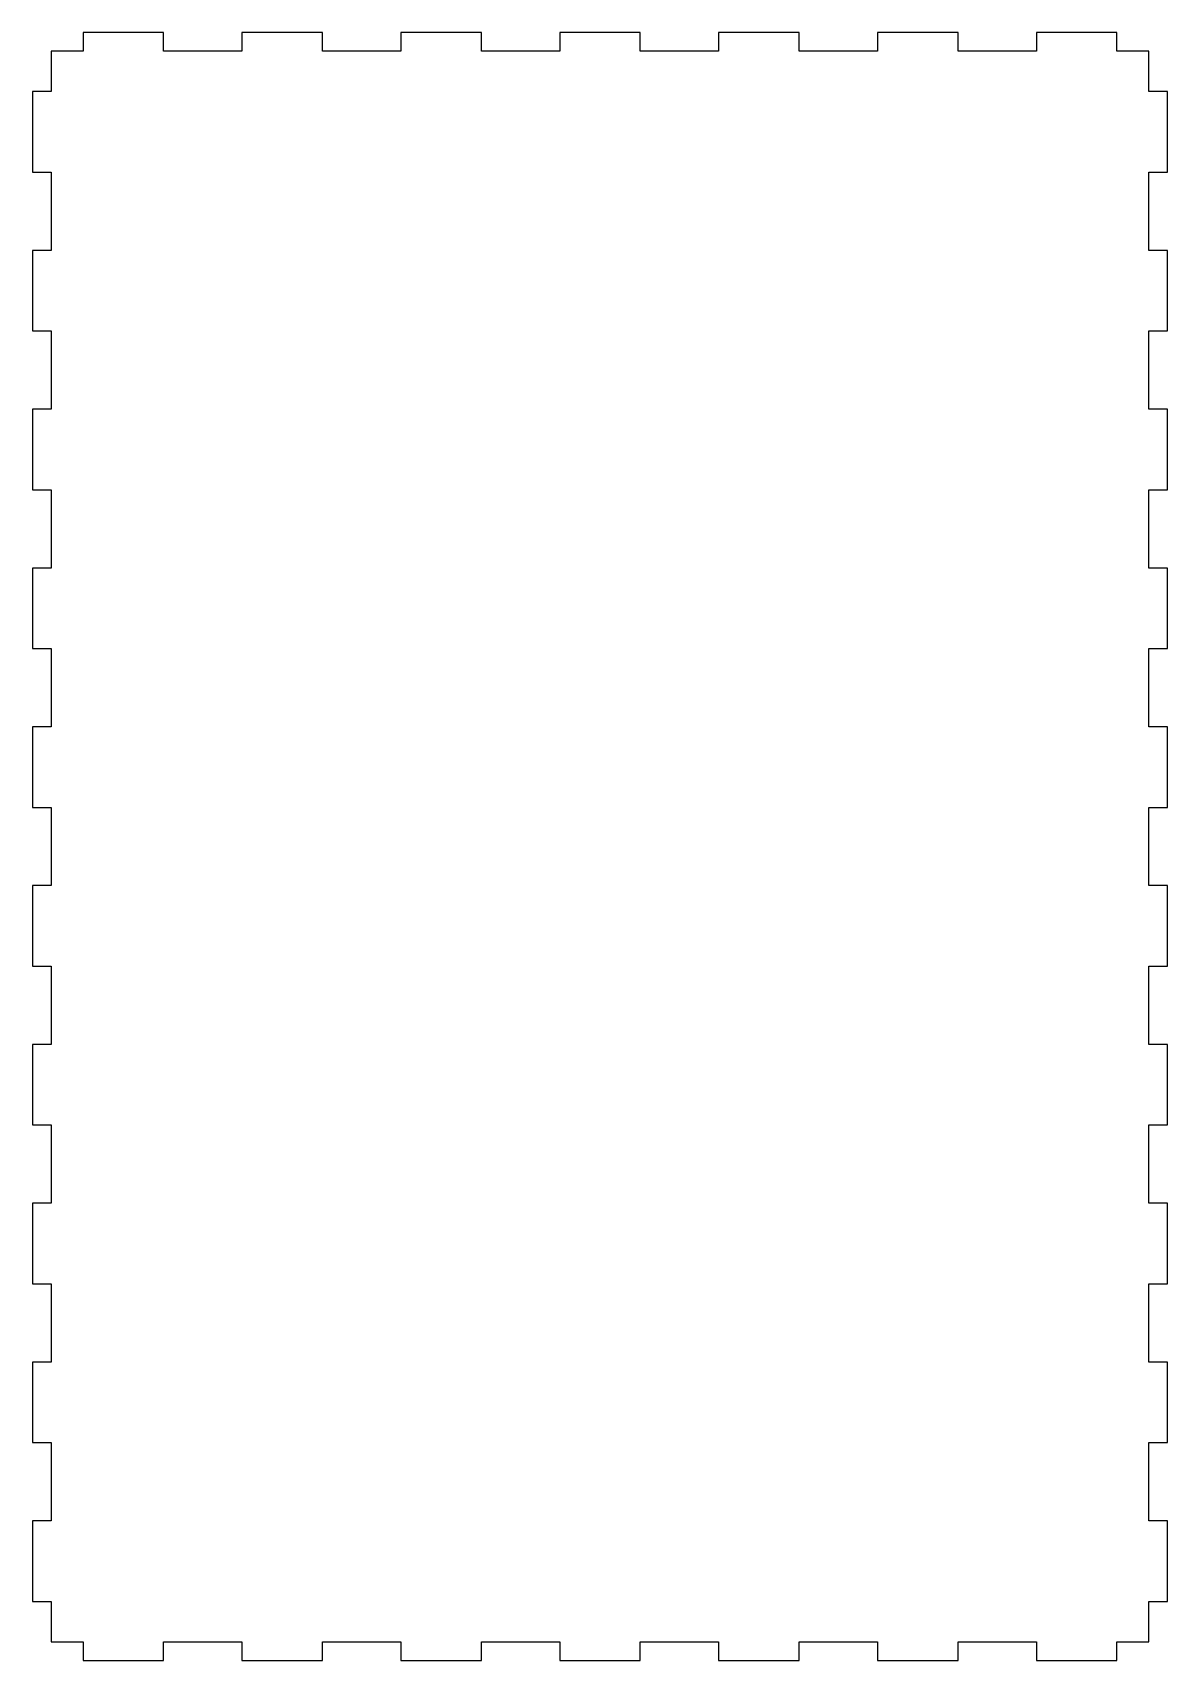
# Model space of a CAD drawing. Header units: metres. Extents: x -388 to 588, y -456 to 144.
# Drawn here: x -100 to 100, y -456 to -169 of the extents above; entities that cross this region are included whole.
import ezdxf

# ---------------------------------------------------------------- set-up
doc = ezdxf.new("R2010")
doc.units = ezdxf.units.M

msp = doc.modelspace()

# ---------------------------------------------------------------- linework, layer by layer
for p, q in [((-76.9, -169), (-91.1, -169)), ((-91.1, -169), (-91.1, -172.3)), ((-76.9, -172.3), (-76.9, -169)), ((-48.9, -169), (-63.1, -169)), ((-63.1, -169), (-63.1, -172.3)), ((-48.9, -172.3), (-48.9, -169)), ((-20.9, -169), (-35.1, -169)), ((-35.1, -169), (-35.1, -172.3)), ((-20.9, -172.3), (-20.9, -169)), ((7.1, -169), (-7.1, -169)), ((-7.1, -169), (-7.1, -172.3)), ((7.1, -172.3), (7.1, -169)), ((35.1, -169), (20.9, -169)), ((20.9, -169), (20.9, -172.3)), ((35.1, -172.3), (35.1, -169)), ((63.1, -169), (48.9, -169)), ((48.9, -169), (48.9, -172.3)), ((63.1, -172.3), (63.1, -169)), ((91.1, -169), (76.9, -169)), ((76.9, -169), (76.9, -172.3)), ((91.1, -172.3), (91.1, -169)), ((-91.1, -172.3), (-96.7, -172.3)), ((-96.7, -172.3), (-96.7, -179.4)), ((-63.1, -172.3), (-76.9, -172.3)), ((-35.1, -172.3), (-48.9, -172.3)), ((-7.1, -172.3), (-20.9, -172.3)), ((20.9, -172.3), (7.1, -172.3)), ((48.9, -172.3), (35.1, -172.3)), ((76.9, -172.3), (63.1, -172.3)), ((96.7, -172.3), (91.1, -172.3)), ((96.7, -179.4), (96.7, -172.3)), ((-96.7, -179.4), (-100, -179.4)), ((-100, -179.4), (-100, -193.6)), ((100, -179.4), (96.7, -179.4)), ((100, -193.6), (100, -179.4)), ((-100, -193.6), (-96.7, -193.6)), ((-96.7, -193.6), (-96.7, -207.4)), ((96.7, -207.4), (96.7, -193.6)), ((96.7, -193.6), (100, -193.6)), ((-96.7, -207.4), (-100, -207.4)), ((-100, -207.4), (-100, -221.6)), ((100, -207.4), (96.7, -207.4)), ((100, -221.6), (100, -207.4)), ((-100, -221.6), (-96.7, -221.6)), ((-96.7, -221.6), (-96.7, -235.4)), ((96.7, -235.4), (96.7, -221.6)), ((96.7, -221.6), (100, -221.6)), ((-96.7, -235.4), (-100, -235.4)), ((-100, -235.4), (-100, -249.6)), ((100, -235.4), (96.7, -235.4)), ((100, -249.6), (100, -235.4)), ((-100, -249.6), (-96.7, -249.6)), ((-96.7, -249.6), (-96.7, -263.4)), ((96.7, -263.4), (96.7, -249.6)), ((96.7, -249.6), (100, -249.6)), ((-96.7, -263.4), (-100, -263.4)), ((-100, -263.4), (-100, -277.6)), ((100, -263.4), (96.7, -263.4)), ((100, -277.6), (100, -263.4)), ((-100, -277.6), (-96.7, -277.6)), ((-96.7, -277.6), (-96.7, -291.4)), ((96.7, -291.4), (96.7, -277.6)), ((96.7, -277.6), (100, -277.6)), ((-96.7, -291.4), (-100, -291.4)), ((-100, -291.4), (-100, -305.6)), ((100, -291.4), (96.7, -291.4)), ((100, -305.6), (100, -291.4)), ((-100, -305.6), (-96.7, -305.6)), ((-96.7, -305.6), (-96.7, -319.4)), ((96.7, -319.4), (96.7, -305.6)), ((96.7, -305.6), (100, -305.6)), ((-96.7, -319.4), (-100, -319.4)), ((-100, -319.4), (-100, -333.6)), ((100, -319.4), (96.7, -319.4)), ((100, -333.6), (100, -319.4)), ((-100, -333.6), (-96.7, -333.6)), ((-96.7, -333.6), (-96.7, -347.4)), ((96.7, -347.4), (96.7, -333.6)), ((96.7, -333.6), (100, -333.6)), ((-96.7, -347.4), (-100, -347.4)), ((-100, -347.4), (-100, -361.6)), ((100, -347.4), (96.7, -347.4)), ((100, -361.6), (100, -347.4)), ((-100, -361.6), (-96.7, -361.6)), ((-96.7, -361.6), (-96.7, -375.4)), ((96.7, -375.4), (96.7, -361.6)), ((96.7, -361.6), (100, -361.6)), ((-96.7, -375.4), (-100, -375.4)), ((-100, -375.4), (-100, -389.6)), ((100, -375.4), (96.7, -375.4)), ((100, -389.6), (100, -375.4)), ((-100, -389.6), (-96.7, -389.6)), ((-96.7, -389.6), (-96.7, -403.4)), ((96.7, -403.4), (96.7, -389.6)), ((96.7, -389.6), (100, -389.6)), ((-96.7, -403.4), (-100, -403.4)), ((-100, -403.4), (-100, -417.6)), ((100, -403.4), (96.7, -403.4)), ((100, -417.6), (100, -403.4)), ((-100, -417.6), (-96.7, -417.6)), ((-96.7, -417.6), (-96.7, -431.4)), ((96.7, -431.4), (96.7, -417.6)), ((96.7, -417.6), (100, -417.6)), ((-96.7, -431.4), (-100, -431.4)), ((-100, -431.4), (-100, -445.6)), ((100, -431.4), (96.7, -431.4)), ((100, -445.6), (100, -431.4)), ((-100, -445.6), (-96.7, -445.6)), ((-96.7, -445.6), (-96.7, -452.7)), ((96.7, -452.7), (96.7, -445.6)), ((96.7, -445.6), (100, -445.6)), ((-96.7, -452.7), (-91.1, -452.7)), ((-91.1, -452.7), (-91.1, -456)), ((-76.9, -452.7), (-63.1, -452.7)), ((-76.9, -456), (-76.9, -452.7)), ((-63.1, -452.7), (-63.1, -456)), ((-48.9, -456), (-48.9, -452.7)), ((-48.9, -452.7), (-35.1, -452.7)), ((-35.1, -452.7), (-35.1, -456)), ((-20.9, -456), (-20.9, -452.7)), ((-20.9, -452.7), (-7.1, -452.7)), ((-7.1, -452.7), (-7.1, -456)), ((7.1, -456), (7.1, -452.7)), ((7.1, -452.7), (20.9, -452.7)), ((20.9, -452.7), (20.9, -456)), ((35.1, -456), (35.1, -452.7)), ((35.1, -452.7), (48.9, -452.7)), ((48.9, -452.7), (48.9, -456)), ((63.1, -456), (63.1, -452.7)), ((63.1, -452.7), (76.9, -452.7)), ((76.9, -452.7), (76.9, -456)), ((91.1, -456), (91.1, -452.7)), ((91.1, -452.7), (96.7, -452.7)), ((-91.1, -456), (-76.9, -456)), ((-63.1, -456), (-48.9, -456)), ((-35.1, -456), (-20.9, -456)), ((-7.1, -456), (7.1, -456)), ((20.9, -456), (35.1, -456)), ((48.9, -456), (63.1, -456)), ((76.9, -456), (91.1, -456))]:
    msp.add_line(p, q)

doc.saveas('drawing.dxf')
